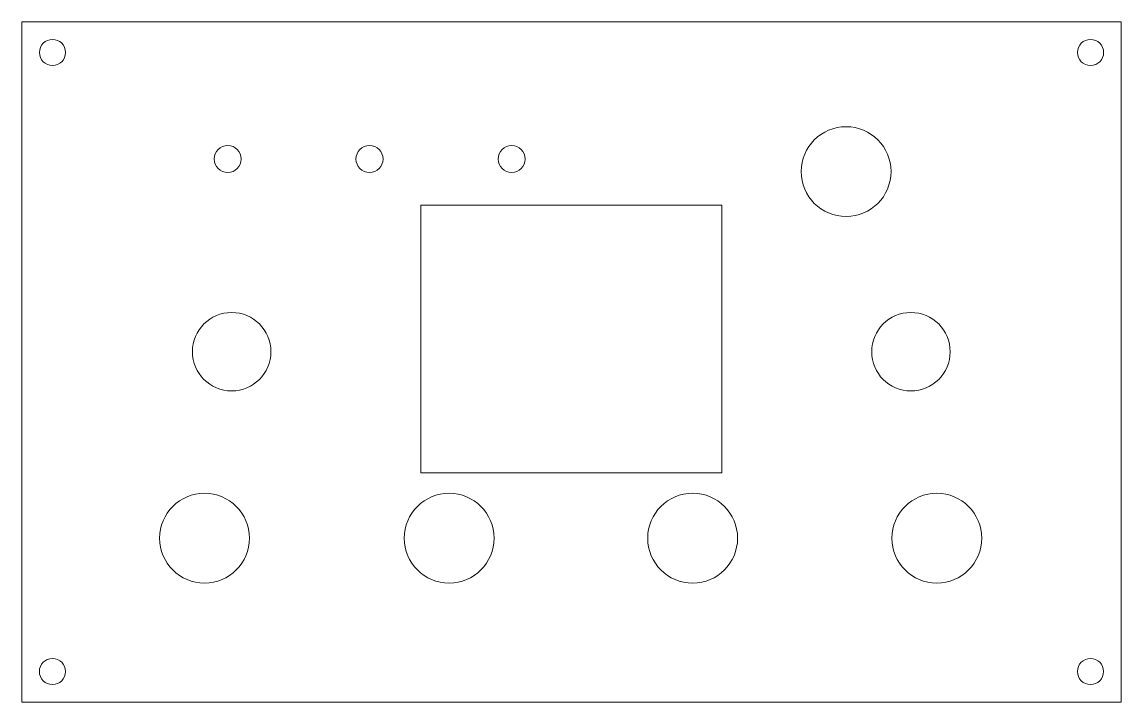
# Model space of a CAD drawing. Extents: x -51 to 75, y -135 to -57.
import ezdxf

# ---------------------------------------------------------------- set-up
doc = ezdxf.new("R2010")
doc.units = 0
doc.layers.add('BLACK', color=7, linetype='CONTINUOUS', lineweight=5, true_color=0xffffff)

msp = doc.modelspace()

# ---------------------------------------------------------------- linework, layer by layer
at = {"layer": 'BLACK', "linetype": 'CONTINUOUS'}
for p, q in [((75.21, -57.38), (-50.79, -57.38)), ((-50.79, -57.38), (-50.79, -135.38)), ((75.21, -135.38), (75.21, -57.38)), ((29.45, -78.4), (-5.05, -78.4)), ((-5.05, -78.4), (-5.05, -109.1)), ((29.45, -109.1), (29.45, -78.4)), ((-5.05, -109.1), (29.45, -109.1)), ((-50.79, -135.38), (75.21, -135.38))]:
    msp.add_line(p, q, dxfattribs=at)
at = {"layer": 'BLACK'}
for centre, radius in [((-47.29, -60.88), 1.5), ((71.72, -60.88), 1.5), ((43.689921, -74.54), 5.15), ((-27.2, -73.1), 1.55), ((-10.95, -73.1), 1.55), ((5.35, -73.1), 1.55), ((-26.750011, -95.2), 4.5), ((51.125, -95.2), 4.5), ((-29.86, -116.59), 5.15), ((-1.82, -116.59), 5.15), ((26.1, -116.59), 5.15), ((54.09, -116.59), 5.15), ((-47.3, -131.88), 1.5), ((71.71, -131.88), 1.5)]:
    msp.add_circle(centre, radius, dxfattribs=at)

doc.saveas('drawing.dxf')
